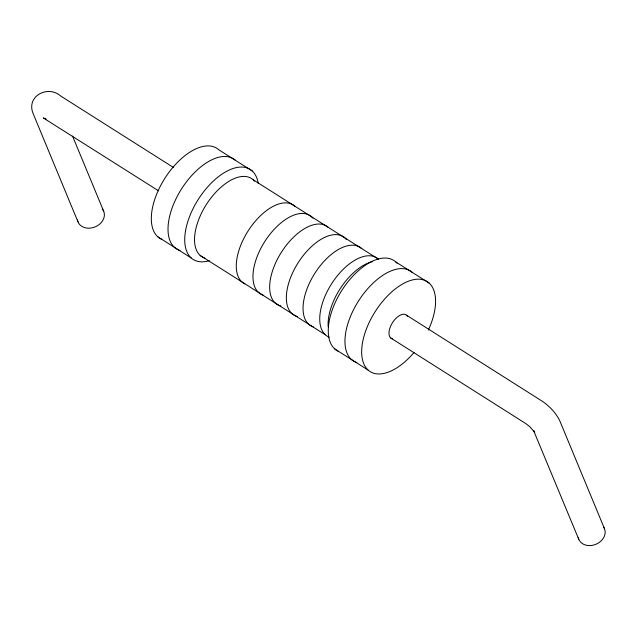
<?xml version="1.0" encoding="UTF-8"?>
<svg xmlns="http://www.w3.org/2000/svg" width="637" height="637" viewBox="0 0 637 637"><rect width="100%" height="100%" fill="white"/><g stroke="black" fill="none" stroke-linecap="round" stroke-linejoin="round"><path stroke-width="0.96" d="M46.071 119.047L43.292 117.925L158.517 190.805M252.196 170.955L218.817 149.799A53.285 27.805 -57.6 0 0 165.039 178.026A53.285 27.805 -57.6 0 0 161.575 239.265M395.752 261.934L429.139 283.099M253.223 179.801L378.418 259.148A46.334 24.182 -57.6 0 0 331.367 284.15A46.334 24.182 -57.6 0 0 329.17 337.164M173.694 167.635L60.873 96.139C47.863 84.458 25.584 96.33 33.267 113.896L77.977 221.843M406.573 315.235L541.952 401.039C549.397 406.032 555.87 412.736 559.804 420.85L604.521 528.806M390.648 337.928L525.692 423.509L529.88 426.742L534.762 432.38L533.519 430.405L578.746 539.228M200.137 255.429L325.332 334.767M157.769 236.765L191.148 257.921M334.704 348.909L368.09 370.065M72.562 136.119L103.751 211.42M280.845 305.991A46.334 24.182 -57.6 0 1 280.384 253.884A46.334 24.182 -57.6 0 1 328.342 227.409M263.264 295.162A46.334 24.182 -57.6 0 1 265.056 241.105A46.334 24.182 -57.6 0 1 312.926 218.157M297.543 316.573A46.334 24.182 -57.6 0 1 297.981 262.993A46.334 24.182 -57.6 0 1 346.305 239.313M313.34 326.9A46.334 24.182 -57.6 0 1 314.216 274.308A46.334 24.182 -57.6 0 1 361.728 248.565M328.182 326.789A46.334 24.182 -57.6 0 1 372.454 261.632M338.51 351.401A53.285 27.805 -57.6 0 1 342.929 288.712A53.285 27.805 -57.6 0 1 397.042 263.256M356.927 362.636A53.285 27.805 -57.6 0 1 357.739 302.225A53.285 27.805 -57.6 0 1 412.45 272.517M414.026 352.484A53.285 27.805 -57.6 0 1 361.768 354.793A53.285 27.805 -57.6 0 1 408.843 281.052A53.285 27.805 -57.6 0 1 428.343 330.054M209.215 260.716A53.285 27.805 -57.6 0 1 185.311 232.218A53.285 27.805 -57.6 0 1 222.13 174.028A53.285 27.805 -57.6 0 1 258.192 183.329M179.992 250.5A53.285 27.805 -57.6 0 1 180.804 190.081A53.285 27.805 -57.6 0 1 235.507 160.373M244.871 283.903A46.334 24.182 -57.6 0 1 248.374 230.522A46.334 24.182 -57.6 0 1 294.955 206.253M204.843 258.136A46.334 24.182 -57.6 0 1 206.635 204.079A46.334 24.182 -57.6 0 1 254.497 181.131M392.328 338.812A13.903 7.254 -57.6 0 1 392.838 322.155A13.903 7.254 -57.6 0 1 407.401 316.263M603.605 527.086A13.903 11.132 -22.5 0 1 595.762 544.356A13.903 11.132 -22.5 0 1 578.229 537.349M102.246 208.92A13.903 11.132 -22.5 0 1 95.55 226.732A13.903 11.132 -22.5 0 1 77.459 219.972"/></g></svg>
